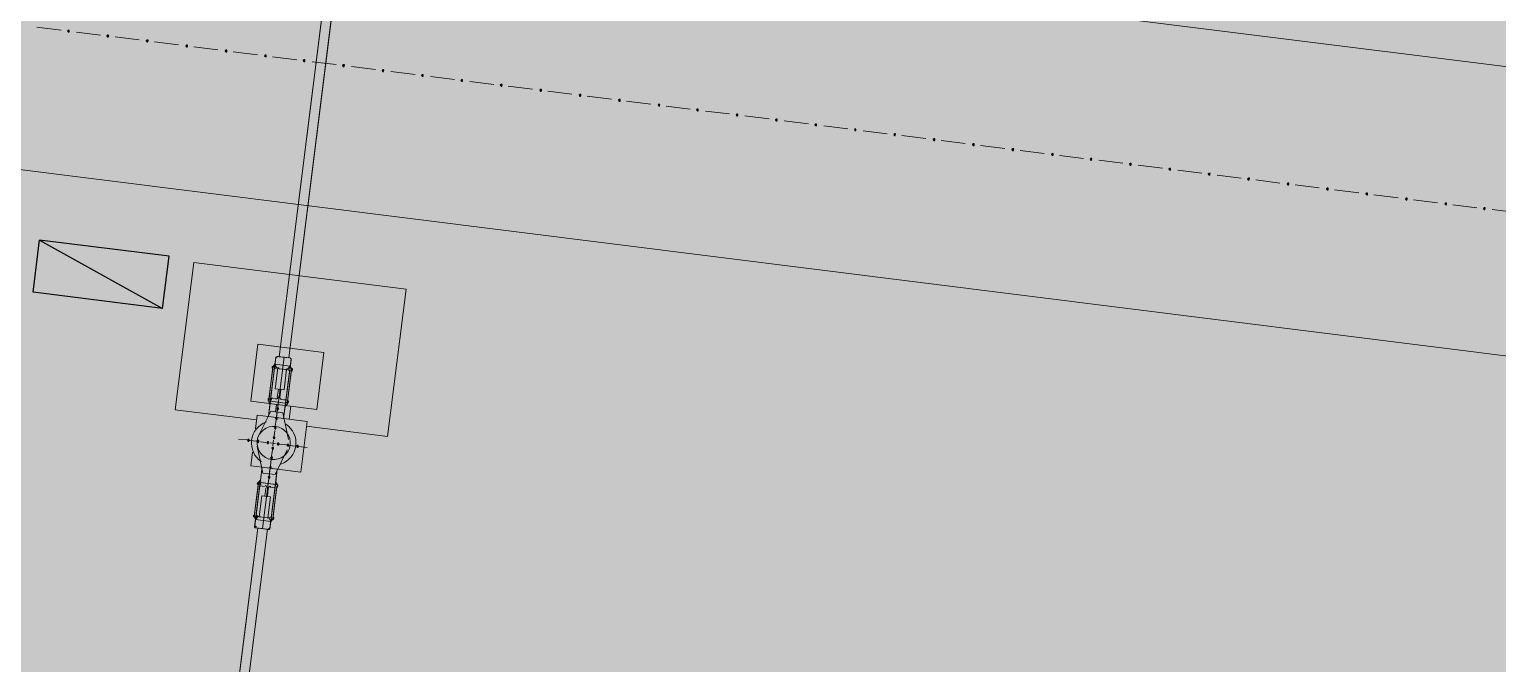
# Model space of a CAD drawing. Header units: metres. Extents: x -4 to 509425, y 7549 to 4732445.
# Drawn here: x 475986.93 to 476002.26, y 4719770.68 to 4719777.3 of the extents above; entities that cross this region are included whole.
import ezdxf

# ---------------------------------------------------------------- set-up
doc = ezdxf.new("R2010")
doc.units = ezdxf.units.M
doc.header["$LTSCALE"] = 0.01
doc.header["$MEASUREMENT"] = 0
doc.layers.get('0').update_dxf_attribs({"lineweight": 0})
doc.layers.add('_SUBESTACIÓN', color=1, linetype='Continuous')
doc.layers.add('SUBESTACION LA VID', color=253, linetype='Continuous')

# ---------------------------------------------------------------- blocks, each defined once
blk = doc.blocks.new('A$Cfff6051d')
at = {"layer": 'SUBESTACION LA VID', "transparency": 33554687}
h = blk.add_hatch(color=256, dxfattribs=at)
h.dxf.hatch_style = 2
h.paths.add_polyline_path([(475987.347, 4719777.278), (475987.348, 4719777.287), (475987.34, 4719777.288), (475987.33, 4719777.28), (475987.337, 4719777.271), (475987.346, 4719777.27)])
h = blk.add_hatch(color=256, dxfattribs=at)
h.dxf.hatch_style = 2
h.paths.add_polyline_path([(475987.759, 4719777.227), (475987.76, 4719777.235), (475987.751, 4719777.236), (475987.742, 4719777.229), (475987.749, 4719777.219), (475987.757, 4719777.218)])
h = blk.add_hatch(color=256, dxfattribs=at)
h.dxf.hatch_style = 2
h.paths.add_polyline_path([(475988.17, 4719777.175), (475988.171, 4719777.183), (475988.163, 4719777.184), (475988.153, 4719777.177), (475988.161, 4719777.168), (475988.169, 4719777.167)])
h = blk.add_hatch(color=256, dxfattribs=at)
h.dxf.hatch_style = 2
h.paths.add_polyline_path([(475988.582, 4719777.123), (475988.583, 4719777.132), (475988.574, 4719777.133), (475988.565, 4719777.125), (475988.572, 4719777.116), (475988.581, 4719777.115)])
h = blk.add_hatch(color=256, dxfattribs=at)
h.dxf.hatch_style = 2
h.paths.add_polyline_path([(475988.993, 4719777.072), (475988.994, 4719777.08), (475988.986, 4719777.081), (475988.977, 4719777.074), (475988.984, 4719777.064), (475988.992, 4719777.063)])
h = blk.add_hatch(color=256, dxfattribs=at)
h.dxf.hatch_style = 2
h.paths.add_polyline_path([(475989.405, 4719777.02), (475989.406, 4719777.029), (475989.398, 4719777.03), (475989.388, 4719777.022), (475989.396, 4719777.013), (475989.404, 4719777.012)])
h = blk.add_hatch(color=256, dxfattribs=at)
h.dxf.hatch_style = 2
h.paths.add_polyline_path([(475989.808, 4719776.97), (475989.809, 4719776.978), (475989.801, 4719776.979), (475989.791, 4719776.972), (475989.799, 4719776.962), (475989.807, 4719776.961)])
h = blk.add_hatch(color=256, dxfattribs=at)
h.dxf.hatch_style = 2
h.paths.add_polyline_path([(475990.22, 4719776.918), (475990.221, 4719776.926), (475990.212, 4719776.927), (475990.203, 4719776.92), (475990.21, 4719776.911), (475990.219, 4719776.91)])
h = blk.add_hatch(color=256, dxfattribs=at)
h.dxf.hatch_style = 2
h.paths.add_polyline_path([(475990.631, 4719776.866), (475990.632, 4719776.875), (475990.624, 4719776.876), (475990.615, 4719776.868), (475990.622, 4719776.859), (475990.63, 4719776.858)])
h = blk.add_hatch(color=256, dxfattribs=at)
h.dxf.hatch_style = 2
h.paths.add_polyline_path([(475991.043, 4719776.815), (475991.044, 4719776.823), (475991.036, 4719776.824), (475991.026, 4719776.817), (475991.034, 4719776.807), (475991.042, 4719776.806)])
h = blk.add_hatch(color=256, dxfattribs=at)
h.dxf.hatch_style = 2
h.paths.add_polyline_path([(475991.455, 4719776.763), (475991.456, 4719776.772), (475991.447, 4719776.773), (475991.438, 4719776.765), (475991.445, 4719776.756), (475991.454, 4719776.755)])
h = blk.add_hatch(color=256, dxfattribs=at)
h.dxf.hatch_style = 2
h.paths.add_polyline_path([(475991.866, 4719776.712), (475991.867, 4719776.72), (475991.859, 4719776.721), (475991.849, 4719776.714), (475991.857, 4719776.704), (475991.865, 4719776.703)])
h = blk.add_hatch(color=256, dxfattribs=at)
h.dxf.hatch_style = 2
h.paths.add_polyline_path([(475992.278, 4719776.66), (475992.279, 4719776.668), (475992.271, 4719776.669), (475992.261, 4719776.662), (475992.268, 4719776.653), (475992.277, 4719776.652)])
h = blk.add_hatch(color=256, dxfattribs=at)
h.dxf.hatch_style = 2
h.paths.add_polyline_path([(475992.69, 4719776.608), (475992.691, 4719776.617), (475992.682, 4719776.618), (475992.673, 4719776.61), (475992.68, 4719776.601), (475992.688, 4719776.6)])
h = blk.add_hatch(color=256, dxfattribs=at)
h.dxf.hatch_style = 2
h.paths.add_polyline_path([(475993.101, 4719776.557), (475993.102, 4719776.565), (475993.094, 4719776.566), (475993.084, 4719776.559), (475993.092, 4719776.549), (475993.1, 4719776.548)])
h = blk.add_hatch(color=256, dxfattribs=at)
h.dxf.hatch_style = 2
h.paths.add_polyline_path([(475993.513, 4719776.505), (475993.514, 4719776.514), (475993.505, 4719776.515), (475993.496, 4719776.507), (475993.503, 4719776.498), (475993.512, 4719776.497)])
h = blk.add_hatch(color=256, dxfattribs=at)
h.dxf.hatch_style = 2
h.paths.add_polyline_path([(475993.916, 4719776.455), (475993.917, 4719776.463), (475993.909, 4719776.464), (475993.899, 4719776.457), (475993.907, 4719776.447), (475993.915, 4719776.446)])
h = blk.add_hatch(color=256, dxfattribs=at)
h.dxf.hatch_style = 2
h.paths.add_polyline_path([(475994.328, 4719776.403), (475994.329, 4719776.411), (475994.32, 4719776.412), (475994.311, 4719776.405), (475994.318, 4719776.396), (475994.327, 4719776.395)])
h = blk.add_hatch(color=256, dxfattribs=at)
h.dxf.hatch_style = 2
h.paths.add_polyline_path([(475994.739, 4719776.351), (475994.74, 4719776.36), (475994.732, 4719776.361), (475994.722, 4719776.353), (475994.73, 4719776.344), (475994.738, 4719776.343)])
h = blk.add_hatch(color=256, dxfattribs=at)
h.dxf.hatch_style = 2
h.paths.add_polyline_path([(475995.151, 4719776.3), (475995.152, 4719776.308), (475995.143, 4719776.309), (475995.134, 4719776.302), (475995.141, 4719776.292), (475995.15, 4719776.291)])
h = blk.add_hatch(color=256, dxfattribs=at)
h.dxf.hatch_style = 2
h.paths.add_polyline_path([(475995.562, 4719776.248), (475995.563, 4719776.257), (475995.555, 4719776.258), (475995.546, 4719776.25), (475995.553, 4719776.241), (475995.561, 4719776.24)])
h = blk.add_hatch(color=256, dxfattribs=at)
h.dxf.hatch_style = 2
h.paths.add_polyline_path([(475995.974, 4719776.197), (475995.975, 4719776.205), (475995.967, 4719776.206), (475995.957, 4719776.199), (475995.965, 4719776.189), (475995.973, 4719776.188)])
h = blk.add_hatch(color=256, dxfattribs=at)
h.dxf.hatch_style = 2
h.paths.add_polyline_path([(475996.386, 4719776.145), (475996.387, 4719776.153), (475996.378, 4719776.154), (475996.369, 4719776.147), (475996.376, 4719776.138), (475996.385, 4719776.137)])
h = blk.add_hatch(color=256, dxfattribs=at)
h.dxf.hatch_style = 2
h.paths.add_polyline_path([(475996.797, 4719776.093), (475996.798, 4719776.102), (475996.79, 4719776.103), (475996.78, 4719776.095), (475996.788, 4719776.086), (475996.796, 4719776.085)])
h = blk.add_hatch(color=256, dxfattribs=at)
h.dxf.hatch_style = 2
h.paths.add_polyline_path([(475997.209, 4719776.042), (475997.21, 4719776.05), (475997.202, 4719776.051), (475997.192, 4719776.044), (475997.199, 4719776.034), (475997.208, 4719776.033)])
h = blk.add_hatch(color=256, dxfattribs=at)
h.dxf.hatch_style = 2
h.paths.add_polyline_path([(475997.621, 4719775.99), (475997.622, 4719775.999), (475997.613, 4719776), (475997.604, 4719775.992), (475997.611, 4719775.983), (475997.619, 4719775.982)])
h = blk.add_hatch(color=256, dxfattribs=at)
h.dxf.hatch_style = 2
h.paths.add_polyline_path([(475998.024, 4719775.94), (475998.025, 4719775.948), (475998.016, 4719775.949), (475998.007, 4719775.942), (475998.014, 4719775.932), (475998.023, 4719775.931)])
h = blk.add_hatch(color=256, dxfattribs=at)
h.dxf.hatch_style = 2
h.paths.add_polyline_path([(475998.435, 4719775.888), (475998.436, 4719775.896), (475998.428, 4719775.897), (475998.419, 4719775.89), (475998.426, 4719775.881), (475998.434, 4719775.88)])
h = blk.add_hatch(color=256, dxfattribs=at)
h.dxf.hatch_style = 2
h.paths.add_polyline_path([(475998.847, 4719775.836), (475998.848, 4719775.845), (475998.84, 4719775.846), (475998.83, 4719775.839), (475998.838, 4719775.829), (475998.846, 4719775.828)])
h = blk.add_hatch(color=256, dxfattribs=at)
h.dxf.hatch_style = 2
h.paths.add_polyline_path([(475999.259, 4719775.785), (475999.26, 4719775.793), (475999.251, 4719775.794), (475999.242, 4719775.787), (475999.249, 4719775.777), (475999.258, 4719775.776)])
h = blk.add_hatch(color=256, dxfattribs=at)
h.dxf.hatch_style = 2
h.paths.add_polyline_path([(475999.67, 4719775.733), (475999.671, 4719775.742), (475999.663, 4719775.743), (475999.653, 4719775.735), (475999.661, 4719775.726), (475999.669, 4719775.725)])
h = blk.add_hatch(color=256, dxfattribs=at)
h.dxf.hatch_style = 2
h.paths.add_polyline_path([(476000.082, 4719775.682), (476000.083, 4719775.69), (476000.074, 4719775.691), (476000.065, 4719775.684), (476000.072, 4719775.674), (476000.081, 4719775.673)])
h = blk.add_hatch(color=256, dxfattribs=at)
h.dxf.hatch_style = 2
h.paths.add_polyline_path([(476000.493, 4719775.63), (476000.494, 4719775.638), (476000.486, 4719775.639), (476000.477, 4719775.632), (476000.484, 4719775.623), (476000.492, 4719775.622)])
h = blk.add_hatch(color=256, dxfattribs=at)
h.dxf.hatch_style = 2
h.paths.add_polyline_path([(476000.905, 4719775.578), (476000.906, 4719775.587), (476000.898, 4719775.588), (476000.888, 4719775.58), (476000.896, 4719775.571), (476000.904, 4719775.57)])
h = blk.add_hatch(color=256, dxfattribs=at)
h.dxf.hatch_style = 2
h.paths.add_polyline_path([(476001.317, 4719775.527), (476001.318, 4719775.535), (476001.309, 4719775.536), (476001.3, 4719775.529), (476001.307, 4719775.519), (476001.316, 4719775.518)])
h = blk.add_hatch(color=256, dxfattribs=at)
h.dxf.hatch_style = 2
h.paths.add_polyline_path([(476001.728, 4719775.475), (476001.729, 4719775.484), (476001.721, 4719775.485), (476001.711, 4719775.477), (476001.719, 4719775.468), (476001.727, 4719775.467)])
h = blk.add_hatch(color=256, dxfattribs=at)
h.dxf.hatch_style = 2
h.paths.add_polyline_path([(476002.131, 4719775.425), (476002.133, 4719775.433), (476002.124, 4719775.434), (476002.115, 4719775.427), (476002.122, 4719775.417), (476002.13, 4719775.416)])
h = blk.add_hatch(color=256, dxfattribs=at)
h.dxf.hatch_style = 2
edge = h.paths.add_edge_path()
edge.add_spline(control_points=[(475986.971, 4719774.552), (475986.971, 4719774.552), (475988.323, 4719774.383), (475988.323, 4719774.383), (475988.323, 4719774.383), (475987.039, 4719775.098), (475987.039, 4719775.098), (475987.039, 4719775.098), (475986.971, 4719774.552), (475986.971, 4719774.552)], knot_values=[0, 0, 0, 0, 1, 1, 1, 2, 2, 2, 3, 3, 3, 3], degree=3, periodic=0)
edge = h.paths.add_edge_path()
edge.add_spline(control_points=[(475988.323, 4719774.383), (475988.323, 4719774.383), (475987.039, 4719775.098), (475987.039, 4719775.098), (475987.039, 4719775.098), (475988.392, 4719774.929), (475988.392, 4719774.929), (475988.392, 4719774.929), (475988.323, 4719774.383), (475988.323, 4719774.383)], knot_values=[0, 0, 0, 0, 1, 1, 1, 2, 2, 2, 3, 3, 3, 3], degree=3, periodic=0)
h = blk.add_hatch(color=256, dxfattribs=at)
h.dxf.hatch_style = 2
h.paths.add_polyline_path([(475989.532, 4719773.335), (475989.533, 4719773.344), (475989.524, 4719773.345), (475989.515, 4719773.337), (475989.522, 4719773.328), (475989.531, 4719773.327)])
h = blk.add_hatch(color=256, dxfattribs=at)
h.dxf.hatch_style = 2
h.paths.add_polyline_path([(475989.519, 4719773.235), (475989.52, 4719773.243), (475989.512, 4719773.244), (475989.502, 4719773.237), (475989.51, 4719773.227), (475989.518, 4719773.226)])
h = blk.add_hatch(color=256, dxfattribs=at)
h.dxf.hatch_style = 2
h.paths.add_polyline_path([(475989.494, 4719773.033), (475989.495, 4719773.041), (475989.486, 4719773.042), (475989.477, 4719773.035), (475989.484, 4719773.026), (475989.493, 4719773.025)])
h = blk.add_hatch(color=256, dxfattribs=at)
h.dxf.hatch_style = 2
h.paths.add_polyline_path([(475989.506, 4719773.134), (475989.508, 4719773.142), (475989.499, 4719773.143), (475989.49, 4719773.136), (475989.497, 4719773.126), (475989.505, 4719773.125)])
h = blk.add_hatch(color=256, dxfattribs=at)
h.dxf.hatch_style = 2
h.paths.add_polyline_path([(475989.226, 4719773.007), (475989.227, 4719773.015), (475989.219, 4719773.016), (475989.209, 4719773.009), (475989.217, 4719772.999), (475989.225, 4719772.998)])
h = blk.add_hatch(color=256, dxfattribs=at)
h.dxf.hatch_style = 2
h.paths.add_polyline_path([(475989.327, 4719772.994), (475989.328, 4719773.003), (475989.32, 4719773.004), (475989.31, 4719772.996), (475989.317, 4719772.987), (475989.326, 4719772.986)])
h = blk.add_hatch(color=256, dxfattribs=at)
h.dxf.hatch_style = 2
h.paths.add_polyline_path([(475989.428, 4719772.981), (475989.429, 4719772.99), (475989.42, 4719772.991), (475989.411, 4719772.984), (475989.418, 4719772.974), (475989.427, 4719772.973)])
h = blk.add_hatch(color=256, dxfattribs=at)
h.dxf.hatch_style = 2
h.paths.add_polyline_path([(475989.48, 4719772.924), (475989.481, 4719772.932), (475989.473, 4719772.933), (475989.463, 4719772.926), (475989.471, 4719772.916), (475989.479, 4719772.915)])
h = blk.add_hatch(color=256, dxfattribs=at)
h.dxf.hatch_style = 2
h.paths.add_polyline_path([(475989.537, 4719772.968), (475989.538, 4719772.976), (475989.53, 4719772.977), (475989.52, 4719772.97), (475989.527, 4719772.96), (475989.536, 4719772.959)])
h = blk.add_hatch(color=256, dxfattribs=at)
h.dxf.hatch_style = 2
h.paths.add_polyline_path([(475989.638, 4719772.955), (475989.639, 4719772.964), (475989.63, 4719772.965), (475989.621, 4719772.957), (475989.628, 4719772.948), (475989.637, 4719772.947)])
h = blk.add_hatch(color=256, dxfattribs=at)
h.dxf.hatch_style = 2
h.paths.add_polyline_path([(475989.738, 4719772.943), (475989.74, 4719772.951), (475989.731, 4719772.952), (475989.722, 4719772.945), (475989.729, 4719772.935), (475989.737, 4719772.934)])
h = blk.add_hatch(color=256, dxfattribs=at)
h.dxf.hatch_style = 2
h.paths.add_polyline_path([(475989.455, 4719772.722), (475989.456, 4719772.73), (475989.448, 4719772.732), (475989.438, 4719772.724), (475989.445, 4719772.715), (475989.454, 4719772.714)])
h = blk.add_hatch(color=256, dxfattribs=at)
h.dxf.hatch_style = 2
h.paths.add_polyline_path([(475989.468, 4719772.823), (475989.469, 4719772.831), (475989.46, 4719772.832), (475989.451, 4719772.825), (475989.458, 4719772.816), (475989.466, 4719772.814)])
h = blk.add_hatch(color=256, dxfattribs=at)
h.dxf.hatch_style = 2
h.paths.add_polyline_path([(475989.442, 4719772.621), (475989.443, 4719772.63), (475989.435, 4719772.631), (475989.425, 4719772.623), (475989.433, 4719772.614), (475989.441, 4719772.613)])
at = {"layer": 'SUBESTACION LA VID', "lineweight": 15}
for p, q in [((476076.476, 4719767.614), (475978.999, 4719779.835)), ((475990.211, 4719779.231), (475989.54, 4719773.88)), ((475990.312, 4719779.219), (475989.641, 4719773.868)), ((475987.263, 4719777.289), (475987.011, 4719777.32)), ((475987.675, 4719777.237), (475987.423, 4719777.269)), ((475988.078, 4719777.187), (475987.826, 4719777.218)), ((475988.489, 4719777.135), (475988.237, 4719777.167)), ((475988.901, 4719777.083), (475988.649, 4719777.115)), ((475989.313, 4719777.032), (475989.061, 4719777.063)), ((475989.724, 4719776.98), (475989.472, 4719777.012)), ((475990.136, 4719776.929), (475989.884, 4719776.96)), ((475990.547, 4719776.877), (475990.295, 4719776.908)), ((476076.103, 4719764.641), (475978.626, 4719776.861)), ((475990.959, 4719776.825), (475990.707, 4719776.857)), ((475991.371, 4719776.774), (475991.119, 4719776.805)), ((475991.782, 4719776.722), (475991.53, 4719776.754)), ((475992.185, 4719776.672), (475991.933, 4719776.703)), ((475992.597, 4719776.62), (475992.345, 4719776.652)), ((475993.009, 4719776.568), (475992.757, 4719776.6)), ((475993.42, 4719776.517), (475993.168, 4719776.548)), ((475993.832, 4719776.465), (475993.58, 4719776.497)), ((475994.244, 4719776.414), (475993.992, 4719776.445)), ((475994.655, 4719776.362), (475994.403, 4719776.394)), ((475995.067, 4719776.31), (475994.815, 4719776.342)), ((475995.478, 4719776.259), (475995.226, 4719776.29)), ((475995.89, 4719776.207), (475995.638, 4719776.239)), ((475996.293, 4719776.157), (475996.041, 4719776.188)), ((475996.705, 4719776.105), (475996.453, 4719776.137)), ((475997.116, 4719776.053), (475996.864, 4719776.085)), ((475997.528, 4719776.002), (475997.276, 4719776.033)), ((475997.94, 4719775.95), (475997.688, 4719775.982)), ((475998.351, 4719775.899), (475998.099, 4719775.93)), ((475998.763, 4719775.847), (475998.511, 4719775.879)), ((475999.175, 4719775.795), (475998.923, 4719775.827)), ((475999.586, 4719775.744), (475999.334, 4719775.775)), ((475999.989, 4719775.693), (475999.737, 4719775.725)), ((476000.401, 4719775.642), (476000.149, 4719775.673)), ((476000.813, 4719775.59), (476000.561, 4719775.622)), ((476001.224, 4719775.538), (476000.972, 4719775.57)), ((476001.636, 4719775.487), (476001.384, 4719775.518)), ((476002.047, 4719775.435), (476001.795, 4719775.467)), ((476002.459, 4719775.384), (476002.207, 4719775.415)), ((475989.476, 4719773.777), (475989.496, 4719773.801)), ((475989.524, 4719773.882), (475989.65, 4719773.867)), ((475989.433, 4719773.433), (475989.475, 4719773.769)), ((475989.492, 4719773.767), (475989.45, 4719773.431)), ((475989.49, 4719773.75), (475989.517, 4719773.764)), ((475989.652, 4719773.747), (475989.609, 4719773.411)), ((475989.65, 4719773.73), (475989.626, 4719773.75)), ((475989.626, 4719773.409), (475989.668, 4719773.745)), ((475989.521, 4719773.456), (475989.532, 4719773.54)), ((475989.547, 4719773.453), (475989.557, 4719773.537)), ((475989.424, 4719773.426), (475989.444, 4719773.381)), ((475989.512, 4719773.38), (475989.502, 4719773.305)), ((475989.527, 4719773.362), (475989.534, 4719773.42)), ((475989.634, 4719773.399), (475989.603, 4719773.36)), ((475989.663, 4719773.362), (475989.646, 4719773.227)), ((475989.452, 4719773.311), (475989.326, 4719773.054)), ((475989.578, 4719773.295), (475989.452, 4719773.311)), ((475989.5, 4719773.152), (475989.509, 4719773.219)), ((475989.513, 4719773.252), (475989.521, 4719773.32)), ((475989.578, 4719773.295), (475989.637, 4719773.015)), ((475989.488, 4719773.051), (475989.495, 4719773.11)), ((475989.201, 4719773.01), (475989.117, 4719773.02)), ((475989.302, 4719772.997), (475989.234, 4719773.006)), ((475989.371, 4719772.664), (475989.312, 4719772.945)), ((475989.402, 4719772.985), (475989.344, 4719772.992)), ((475989.503, 4719772.972), (475989.444, 4719772.979)), ((475989.461, 4719772.841), (475989.47, 4719772.908)), ((475989.475, 4719772.95), (475989.482, 4719773.009)), ((475989.497, 4719772.649), (475989.623, 4719772.906)), ((475989.612, 4719772.958), (475989.545, 4719772.967)), ((475989.713, 4719772.946), (475989.646, 4719772.954)), ((475989.831, 4719772.931), (475989.747, 4719772.941)), ((475989.449, 4719772.74), (475989.457, 4719772.807)), ((475989.315, 4719772.56), (475989.345, 4719772.591)), ((475989.497, 4719772.649), (475989.371, 4719772.664)), ((475989.423, 4719772.538), (475989.431, 4719772.597)), ((475989.436, 4719772.639), (475989.444, 4719772.706)), ((475989.525, 4719772.534), (475989.504, 4719772.571)), ((475989.323, 4719772.551), (475989.28, 4719772.215)), ((475989.297, 4719772.213), (475989.339, 4719772.549)), ((475989.402, 4719772.507), (475989.392, 4719772.423)), ((475989.427, 4719772.504), (475989.417, 4719772.42)), ((475989.457, 4719772.193), (475989.499, 4719772.529)), ((475989.516, 4719772.527), (475989.474, 4719772.191)), ((475989.299, 4719772.23), (475989.322, 4719772.21)), ((475989.459, 4719772.21), (475989.432, 4719772.196)), ((475989.473, 4719772.182), (475989.453, 4719772.159)), ((475989.316, 4719772.091), (475988.946, 4719769.143)), ((475989.417, 4719772.078), (475989.047, 4719769.13)), ((475989.425, 4719772.077), (475989.299, 4719772.093))]:
    blk.add_line(p, q, dxfattribs=at)
at = {"layer": 'SUBESTACION LA VID', "lineweight": 0}
for p, q in [((475989.603, 4719773.36), (475989.664, 4719773.848)), ((475989.466, 4719773.762), (475989.468, 4719773.778)), ((475989.466, 4719773.762), (475989.467, 4719773.77)), ((475989.466, 4719773.762), (475989.467, 4719773.77)), ((475989.473, 4719773.752), (475989.476, 4719773.777)), ((475989.473, 4719773.752), (475989.476, 4719773.777)), ((475989.666, 4719773.728), (475989.669, 4719773.753)), ((475989.666, 4719773.728), (475989.678, 4719773.752)), ((475989.675, 4719773.727), (475989.678, 4719773.752)), ((475989.676, 4719773.735), (475989.678, 4719773.752)), ((475989.677, 4719773.744), (475989.677, 4719773.744)), ((475989.424, 4719773.426), (475989.426, 4719773.442)), ((475989.424, 4719773.426), (475989.425, 4719773.434)), ((475989.634, 4719773.399), (475989.627, 4719773.417)), ((475989.634, 4719773.399), (475989.636, 4719773.416)), ((475989.634, 4719773.399), (475989.635, 4719773.408)), ((475989.345, 4719772.591), (475989.285, 4719772.112)), ((475989.315, 4719772.56), (475989.313, 4719772.544)), ((475989.315, 4719772.56), (475989.314, 4719772.552)), ((475989.315, 4719772.56), (475989.321, 4719772.543)), ((475989.525, 4719772.534), (475989.523, 4719772.517)), ((475989.525, 4719772.534), (475989.524, 4719772.526)), ((475989.273, 4719772.224), (475989.271, 4719772.208)), ((475989.281, 4719772.223), (475989.271, 4719772.208)), ((475989.272, 4719772.216), (475989.272, 4719772.216)), ((475989.476, 4719772.208), (475989.473, 4719772.182)), ((475989.483, 4719772.198), (475989.481, 4719772.181)), ((475989.483, 4719772.198), (475989.482, 4719772.19)), ((475989.483, 4719772.198), (475989.482, 4719772.19)), ((475989.316, 4719772.091), (475989.417, 4719772.078))]:
    blk.add_line(p, q, dxfattribs=at)
at = {"layer": 'SUBESTACION LA VID', "lineweight": 15}
for points in [[(475990.211, 4719779.231), (475990.312, 4719779.219), (475989.641, 4719773.868), (475989.54, 4719773.88), (475990.211, 4719779.231)], [(475988.392, 4719774.929), (475987.039, 4719775.098), (475986.971, 4719774.552), (475988.323, 4719774.383), (475988.392, 4719774.929)], [(475989.825, 4719773.154), (475990.673, 4719773.047), (475990.866, 4719774.584), (475988.648, 4719774.862), (475988.455, 4719773.325), (475989.304, 4719773.219)], [(475990.007, 4719773.924), (475989.318, 4719774.011), (475989.243, 4719773.414), (475989.932, 4719773.328), (475990.007, 4719773.924)], [(475989.591, 4719773.874), (475989.524, 4719773.882), (475989.515, 4719773.883), (475989.514, 4719773.875), (475989.506, 4719773.876), (475989.505, 4719773.868), (475989.496, 4719773.801), (475989.476, 4719773.777), (475989.468, 4719773.778), (475989.467, 4719773.77), (475989.466, 4719773.762), (475989.473, 4719773.752), (475989.454, 4719773.601), (475989.434, 4719773.441), (475989.426, 4719773.442), (475989.425, 4719773.434), (475989.424, 4719773.426), (475989.444, 4719773.381), (475989.428, 4719773.254), (475989.512, 4719773.244), (475989.591, 4719773.874)], [(475989.664, 4719773.848), (475989.656, 4719773.781), (475989.496, 4719773.801), (475989.505, 4719773.868)], [(475989.496, 4719773.801), (475989.517, 4719773.764), (475989.526, 4719773.763), (475989.534, 4719773.762), (475989.541, 4719773.752), (475989.575, 4719773.748), (475989.609, 4719773.744), (475989.618, 4719773.751), (475989.626, 4719773.75), (475989.656, 4719773.781), (475989.669, 4719773.753)], [(475989.591, 4719773.874), (475989.65, 4719773.867), (475989.658, 4719773.866), (475989.657, 4719773.857), (475989.665, 4719773.856), (475989.664, 4719773.848), (475989.656, 4719773.781), (475989.669, 4719773.753), (475989.678, 4719773.752), (475989.677, 4719773.744), (475989.676, 4719773.735), (475989.675, 4719773.727), (475989.666, 4719773.728), (475989.647, 4719773.577), (475989.627, 4719773.417), (475989.636, 4719773.416), (475989.635, 4719773.408), (475989.634, 4719773.399), (475989.603, 4719773.36), (475989.587, 4719773.234), (475989.512, 4719773.244), (475989.591, 4719773.874)], [(475989.526, 4719773.763), (475989.498, 4719773.544), (475989.591, 4719773.533), (475989.618, 4719773.751)], [(475989.428, 4719773.254), (475989.448, 4719773.414), (475989.607, 4719773.394), (475989.587, 4719773.234), (475989.428, 4719773.254)], [(475989.431, 4719773.416), (475989.473, 4719773.411), (475989.523, 4719773.405)], [(475989.452, 4719773.448), (475989.477, 4719773.445), (475989.502, 4719773.441)], [(475989.616, 4719773.393), (475989.574, 4719773.398), (475989.523, 4719773.405)], [(475989.612, 4719773.428), (475989.586, 4719773.431), (475989.561, 4719773.434)], [(475989.428, 4719773.254), (475989.31, 4719773.269), (475989.292, 4719773.126)], [(475989.521, 4719772.705), (475989.765, 4719772.675), (475989.831, 4719773.204), (475989.587, 4719773.234)], [(475989.262, 4719772.883), (475989.244, 4719772.74), (475989.361, 4719772.725)], [(475989.366, 4719772.085), (475989.299, 4719772.093), (475989.291, 4719772.094), (475989.283, 4719772.104), (475989.285, 4719772.112), (475989.293, 4719772.179), (475989.279, 4719772.207), (475989.271, 4719772.208), (475989.272, 4719772.216), (475989.273, 4719772.224), (475989.281, 4719772.223), (475989.282, 4719772.232), (475989.301, 4719772.383), (475989.321, 4719772.543), (475989.313, 4719772.544), (475989.314, 4719772.552), (475989.315, 4719772.56), (475989.345, 4719772.591), (475989.361, 4719772.725), (475989.445, 4719772.715), (475989.366, 4719772.085)], [(475989.521, 4719772.705), (475989.501, 4719772.546), (475989.341, 4719772.566), (475989.361, 4719772.725), (475989.521, 4719772.705)], [(475989.366, 4719772.085), (475989.425, 4719772.077), (475989.434, 4719772.076), (475989.443, 4719772.084), (475989.444, 4719772.092), (475989.453, 4719772.159), (475989.473, 4719772.182), (475989.481, 4719772.181), (475989.482, 4719772.19), (475989.483, 4719772.198), (475989.476, 4719772.208), (475989.495, 4719772.359), (475989.515, 4719772.518), (475989.523, 4719772.517), (475989.524, 4719772.526), (475989.525, 4719772.534), (475989.504, 4719772.571), (475989.521, 4719772.705), (475989.445, 4719772.715), (475989.366, 4719772.085)], [(475989.423, 4719772.197), (475989.451, 4719772.415), (475989.358, 4719772.427), (475989.331, 4719772.209)], [(475989.337, 4719772.532), (475989.362, 4719772.529), (475989.388, 4719772.526)], [(475989.341, 4719772.566), (475989.375, 4719772.561), (475989.425, 4719772.555)], [(475989.518, 4719772.544), (475989.484, 4719772.548), (475989.425, 4719772.555)], [(475989.497, 4719772.512), (475989.472, 4719772.515), (475989.446, 4719772.518)], [(475989.453, 4719772.159), (475989.432, 4719772.196), (475989.423, 4719772.197), (475989.415, 4719772.198), (475989.381, 4719772.202), (475989.348, 4719772.207), (475989.339, 4719772.208), (475989.331, 4719772.209), (475989.322, 4719772.21), (475989.293, 4719772.179), (475989.279, 4719772.207)], [(475989.285, 4719772.112), (475989.293, 4719772.179), (475989.453, 4719772.159), (475989.444, 4719772.092)], [(475989.316, 4719772.091), (475989.417, 4719772.078), (475989.047, 4719769.13), (475988.946, 4719769.143), (475989.316, 4719772.091)]]:
    blk.add_lwpolyline(points, dxfattribs=at)
at = {"layer": 'SUBESTACION LA VID'}
for points in [[(475987.347, 4719777.278), (475987.348, 4719777.287), (475987.34, 4719777.288), (475987.33, 4719777.28), (475987.337, 4719777.271), (475987.346, 4719777.27)], [(475987.759, 4719777.227), (475987.76, 4719777.235), (475987.751, 4719777.236), (475987.742, 4719777.229), (475987.749, 4719777.219), (475987.757, 4719777.218)], [(475988.17, 4719777.175), (475988.171, 4719777.183), (475988.163, 4719777.184), (475988.153, 4719777.177), (475988.161, 4719777.168), (475988.169, 4719777.167)], [(475988.582, 4719777.123), (475988.583, 4719777.132), (475988.574, 4719777.133), (475988.565, 4719777.125), (475988.572, 4719777.116), (475988.581, 4719777.115)], [(475988.993, 4719777.072), (475988.994, 4719777.08), (475988.986, 4719777.081), (475988.977, 4719777.074), (475988.984, 4719777.064), (475988.992, 4719777.063)], [(475989.405, 4719777.02), (475989.406, 4719777.029), (475989.398, 4719777.03), (475989.388, 4719777.022), (475989.396, 4719777.013), (475989.404, 4719777.012)], [(475989.808, 4719776.97), (475989.809, 4719776.978), (475989.801, 4719776.979), (475989.791, 4719776.972), (475989.799, 4719776.962), (475989.807, 4719776.961)], [(475990.22, 4719776.918), (475990.221, 4719776.926), (475990.212, 4719776.927), (475990.203, 4719776.92), (475990.21, 4719776.911), (475990.219, 4719776.91)], [(475990.631, 4719776.866), (475990.632, 4719776.875), (475990.624, 4719776.876), (475990.615, 4719776.868), (475990.622, 4719776.859), (475990.63, 4719776.858)], [(475991.043, 4719776.815), (475991.044, 4719776.823), (475991.036, 4719776.824), (475991.026, 4719776.817), (475991.034, 4719776.807), (475991.042, 4719776.806)], [(475991.455, 4719776.763), (475991.456, 4719776.772), (475991.447, 4719776.773), (475991.438, 4719776.765), (475991.445, 4719776.756), (475991.454, 4719776.755)], [(475991.866, 4719776.712), (475991.867, 4719776.72), (475991.859, 4719776.721), (475991.849, 4719776.714), (475991.857, 4719776.704), (475991.865, 4719776.703)], [(475992.278, 4719776.66), (475992.279, 4719776.668), (475992.271, 4719776.669), (475992.261, 4719776.662), (475992.268, 4719776.653), (475992.277, 4719776.652)], [(475992.69, 4719776.608), (475992.691, 4719776.617), (475992.682, 4719776.618), (475992.673, 4719776.61), (475992.68, 4719776.601), (475992.688, 4719776.6)], [(475993.101, 4719776.557), (475993.102, 4719776.565), (475993.094, 4719776.566), (475993.084, 4719776.559), (475993.092, 4719776.549), (475993.1, 4719776.548)], [(475993.513, 4719776.505), (475993.514, 4719776.514), (475993.505, 4719776.515), (475993.496, 4719776.507), (475993.503, 4719776.498), (475993.512, 4719776.497)], [(475993.916, 4719776.455), (475993.917, 4719776.463), (475993.909, 4719776.464), (475993.899, 4719776.457), (475993.907, 4719776.447), (475993.915, 4719776.446)], [(475994.328, 4719776.403), (475994.329, 4719776.411), (475994.32, 4719776.412), (475994.311, 4719776.405), (475994.318, 4719776.396), (475994.327, 4719776.395)], [(475994.739, 4719776.351), (475994.74, 4719776.36), (475994.732, 4719776.361), (475994.722, 4719776.353), (475994.73, 4719776.344), (475994.738, 4719776.343)], [(475995.151, 4719776.3), (475995.152, 4719776.308), (475995.143, 4719776.309), (475995.134, 4719776.302), (475995.141, 4719776.292), (475995.15, 4719776.291)], [(475995.562, 4719776.248), (475995.563, 4719776.257), (475995.555, 4719776.258), (475995.546, 4719776.25), (475995.553, 4719776.241), (475995.561, 4719776.24)], [(475995.974, 4719776.197), (475995.975, 4719776.205), (475995.967, 4719776.206), (475995.957, 4719776.199), (475995.965, 4719776.189), (475995.973, 4719776.188)], [(475996.386, 4719776.145), (475996.387, 4719776.153), (475996.378, 4719776.154), (475996.369, 4719776.147), (475996.376, 4719776.138), (475996.385, 4719776.137)], [(475996.797, 4719776.093), (475996.798, 4719776.102), (475996.79, 4719776.103), (475996.78, 4719776.095), (475996.788, 4719776.086), (475996.796, 4719776.085)], [(475997.209, 4719776.042), (475997.21, 4719776.05), (475997.202, 4719776.051), (475997.192, 4719776.044), (475997.199, 4719776.034), (475997.208, 4719776.033)], [(475997.621, 4719775.99), (475997.622, 4719775.999), (475997.613, 4719776), (475997.604, 4719775.992), (475997.611, 4719775.983), (475997.619, 4719775.982)], [(475998.024, 4719775.94), (475998.025, 4719775.948), (475998.016, 4719775.949), (475998.007, 4719775.942), (475998.014, 4719775.932), (475998.023, 4719775.931)], [(475998.435, 4719775.888), (475998.436, 4719775.896), (475998.428, 4719775.897), (475998.419, 4719775.89), (475998.426, 4719775.881), (475998.434, 4719775.88)], [(475998.847, 4719775.836), (475998.848, 4719775.845), (475998.84, 4719775.846), (475998.83, 4719775.839), (475998.838, 4719775.829), (475998.846, 4719775.828)], [(475999.259, 4719775.785), (475999.26, 4719775.793), (475999.251, 4719775.794), (475999.242, 4719775.787), (475999.249, 4719775.777), (475999.258, 4719775.776)], [(475999.67, 4719775.733), (475999.671, 4719775.742), (475999.663, 4719775.743), (475999.653, 4719775.735), (475999.661, 4719775.726), (475999.669, 4719775.725)], [(476000.082, 4719775.682), (476000.083, 4719775.69), (476000.074, 4719775.691), (476000.065, 4719775.684), (476000.072, 4719775.674), (476000.081, 4719775.673)], [(476000.493, 4719775.63), (476000.494, 4719775.638), (476000.486, 4719775.639), (476000.477, 4719775.632), (476000.484, 4719775.623), (476000.492, 4719775.622)], [(476000.905, 4719775.578), (476000.906, 4719775.587), (476000.898, 4719775.588), (476000.888, 4719775.58), (476000.896, 4719775.571), (476000.904, 4719775.57)], [(476001.317, 4719775.527), (476001.318, 4719775.535), (476001.309, 4719775.536), (476001.3, 4719775.529), (476001.307, 4719775.519), (476001.316, 4719775.518)], [(476001.728, 4719775.475), (476001.729, 4719775.484), (476001.721, 4719775.485), (476001.711, 4719775.477), (476001.719, 4719775.468), (476001.727, 4719775.467)], [(476002.131, 4719775.425), (476002.133, 4719775.433), (476002.124, 4719775.434), (476002.115, 4719775.427), (476002.122, 4719775.417), (476002.13, 4719775.416)], [(475989.532, 4719773.335), (475989.533, 4719773.344), (475989.524, 4719773.345), (475989.515, 4719773.337), (475989.522, 4719773.328), (475989.531, 4719773.327)], [(475989.519, 4719773.235), (475989.52, 4719773.243), (475989.512, 4719773.244), (475989.502, 4719773.237), (475989.51, 4719773.227), (475989.518, 4719773.226)], [(475989.494, 4719773.033), (475989.495, 4719773.041), (475989.486, 4719773.042), (475989.477, 4719773.035), (475989.484, 4719773.026), (475989.493, 4719773.025)], [(475989.506, 4719773.134), (475989.508, 4719773.142), (475989.499, 4719773.143), (475989.49, 4719773.136), (475989.497, 4719773.126), (475989.505, 4719773.125)], [(475989.226, 4719773.007), (475989.227, 4719773.015), (475989.219, 4719773.016), (475989.209, 4719773.009), (475989.217, 4719772.999), (475989.225, 4719772.998)], [(475989.327, 4719772.994), (475989.328, 4719773.003), (475989.32, 4719773.004), (475989.31, 4719772.996), (475989.317, 4719772.987), (475989.326, 4719772.986)], [(475989.428, 4719772.981), (475989.429, 4719772.99), (475989.42, 4719772.991), (475989.411, 4719772.984), (475989.418, 4719772.974), (475989.427, 4719772.973)], [(475989.48, 4719772.924), (475989.481, 4719772.932), (475989.473, 4719772.933), (475989.463, 4719772.926), (475989.471, 4719772.916), (475989.479, 4719772.915)], [(475989.537, 4719772.968), (475989.538, 4719772.976), (475989.53, 4719772.977), (475989.52, 4719772.97), (475989.527, 4719772.96), (475989.536, 4719772.959)], [(475989.638, 4719772.955), (475989.639, 4719772.964), (475989.63, 4719772.965), (475989.621, 4719772.957), (475989.628, 4719772.948), (475989.637, 4719772.947)], [(475989.738, 4719772.943), (475989.74, 4719772.951), (475989.731, 4719772.952), (475989.722, 4719772.945), (475989.729, 4719772.935), (475989.737, 4719772.934)], [(475989.455, 4719772.722), (475989.456, 4719772.73), (475989.448, 4719772.732), (475989.438, 4719772.724), (475989.445, 4719772.715), (475989.454, 4719772.714)], [(475989.468, 4719772.823), (475989.469, 4719772.831), (475989.46, 4719772.832), (475989.451, 4719772.825), (475989.458, 4719772.816), (475989.466, 4719772.814)], [(475989.442, 4719772.621), (475989.443, 4719772.63), (475989.435, 4719772.631), (475989.425, 4719772.623), (475989.433, 4719772.614), (475989.441, 4719772.613)]]:
    blk.add_lwpolyline(points, close=True, dxfattribs=at)
at = {"layer": 'SUBESTACION LA VID', "lineweight": 0}
for points in [[(475987.347, 4719777.278), (475987.348, 4719777.287), (475987.34, 4719777.288), (475987.33, 4719777.28), (475987.337, 4719777.271), (475987.346, 4719777.27)], [(475987.759, 4719777.227), (475987.76, 4719777.235), (475987.751, 4719777.236), (475987.742, 4719777.229), (475987.749, 4719777.219), (475987.757, 4719777.218)], [(475988.17, 4719777.175), (475988.171, 4719777.183), (475988.163, 4719777.184), (475988.153, 4719777.177), (475988.161, 4719777.168), (475988.169, 4719777.167)], [(475988.582, 4719777.123), (475988.583, 4719777.132), (475988.574, 4719777.133), (475988.565, 4719777.125), (475988.572, 4719777.116), (475988.581, 4719777.115)], [(475988.993, 4719777.072), (475988.994, 4719777.08), (475988.986, 4719777.081), (475988.977, 4719777.074), (475988.984, 4719777.064), (475988.992, 4719777.063)], [(475989.405, 4719777.02), (475989.406, 4719777.029), (475989.398, 4719777.03), (475989.388, 4719777.022), (475989.396, 4719777.013), (475989.404, 4719777.012)], [(475989.808, 4719776.97), (475989.809, 4719776.978), (475989.801, 4719776.979), (475989.791, 4719776.972), (475989.799, 4719776.962), (475989.807, 4719776.961)], [(475990.22, 4719776.918), (475990.221, 4719776.926), (475990.212, 4719776.927), (475990.203, 4719776.92), (475990.21, 4719776.911), (475990.219, 4719776.91)], [(475990.631, 4719776.866), (475990.632, 4719776.875), (475990.624, 4719776.876), (475990.615, 4719776.868), (475990.622, 4719776.859), (475990.63, 4719776.858)], [(475991.043, 4719776.815), (475991.044, 4719776.823), (475991.036, 4719776.824), (475991.026, 4719776.817), (475991.034, 4719776.807), (475991.042, 4719776.806)], [(475991.455, 4719776.763), (475991.456, 4719776.772), (475991.447, 4719776.773), (475991.438, 4719776.765), (475991.445, 4719776.756), (475991.454, 4719776.755)], [(475991.866, 4719776.712), (475991.867, 4719776.72), (475991.859, 4719776.721), (475991.849, 4719776.714), (475991.857, 4719776.704), (475991.865, 4719776.703)], [(475992.278, 4719776.66), (475992.279, 4719776.668), (475992.271, 4719776.669), (475992.261, 4719776.662), (475992.268, 4719776.653), (475992.277, 4719776.652)], [(475992.69, 4719776.608), (475992.691, 4719776.617), (475992.682, 4719776.618), (475992.673, 4719776.61), (475992.68, 4719776.601), (475992.688, 4719776.6)], [(475993.101, 4719776.557), (475993.102, 4719776.565), (475993.094, 4719776.566), (475993.084, 4719776.559), (475993.092, 4719776.549), (475993.1, 4719776.548)], [(475993.513, 4719776.505), (475993.514, 4719776.514), (475993.505, 4719776.515), (475993.496, 4719776.507), (475993.503, 4719776.498), (475993.512, 4719776.497)], [(475993.916, 4719776.455), (475993.917, 4719776.463), (475993.909, 4719776.464), (475993.899, 4719776.457), (475993.907, 4719776.447), (475993.915, 4719776.446)], [(475994.328, 4719776.403), (475994.329, 4719776.411), (475994.32, 4719776.412), (475994.311, 4719776.405), (475994.318, 4719776.396), (475994.327, 4719776.395)], [(475994.739, 4719776.351), (475994.74, 4719776.36), (475994.732, 4719776.361), (475994.722, 4719776.353), (475994.73, 4719776.344), (475994.738, 4719776.343)], [(475995.151, 4719776.3), (475995.152, 4719776.308), (475995.143, 4719776.309), (475995.134, 4719776.302), (475995.141, 4719776.292), (475995.15, 4719776.291)], [(475995.562, 4719776.248), (475995.563, 4719776.257), (475995.555, 4719776.258), (475995.546, 4719776.25), (475995.553, 4719776.241), (475995.561, 4719776.24)], [(475995.974, 4719776.197), (475995.975, 4719776.205), (475995.967, 4719776.206), (475995.957, 4719776.199), (475995.965, 4719776.189), (475995.973, 4719776.188)], [(475996.386, 4719776.145), (475996.387, 4719776.153), (475996.378, 4719776.154), (475996.369, 4719776.147), (475996.376, 4719776.138), (475996.385, 4719776.137)], [(475996.797, 4719776.093), (475996.798, 4719776.102), (475996.79, 4719776.103), (475996.78, 4719776.095), (475996.788, 4719776.086), (475996.796, 4719776.085)], [(475997.209, 4719776.042), (475997.21, 4719776.05), (475997.202, 4719776.051), (475997.192, 4719776.044), (475997.199, 4719776.034), (475997.208, 4719776.033)], [(475997.621, 4719775.99), (475997.622, 4719775.999), (475997.613, 4719776), (475997.604, 4719775.992), (475997.611, 4719775.983), (475997.619, 4719775.982)], [(475998.024, 4719775.94), (475998.025, 4719775.948), (475998.016, 4719775.949), (475998.007, 4719775.942), (475998.014, 4719775.932), (475998.023, 4719775.931)], [(475998.435, 4719775.888), (475998.436, 4719775.896), (475998.428, 4719775.897), (475998.419, 4719775.89), (475998.426, 4719775.881), (475998.434, 4719775.88)], [(475998.847, 4719775.836), (475998.848, 4719775.845), (475998.84, 4719775.846), (475998.83, 4719775.839), (475998.838, 4719775.829), (475998.846, 4719775.828)], [(475999.259, 4719775.785), (475999.26, 4719775.793), (475999.251, 4719775.794), (475999.242, 4719775.787), (475999.249, 4719775.777), (475999.258, 4719775.776)], [(475999.67, 4719775.733), (475999.671, 4719775.742), (475999.663, 4719775.743), (475999.653, 4719775.735), (475999.661, 4719775.726), (475999.669, 4719775.725)], [(476000.082, 4719775.682), (476000.083, 4719775.69), (476000.074, 4719775.691), (476000.065, 4719775.684), (476000.072, 4719775.674), (476000.081, 4719775.673)], [(476000.493, 4719775.63), (476000.494, 4719775.638), (476000.486, 4719775.639), (476000.477, 4719775.632), (476000.484, 4719775.623), (476000.492, 4719775.622)], [(476000.905, 4719775.578), (476000.906, 4719775.587), (476000.898, 4719775.588), (476000.888, 4719775.58), (476000.896, 4719775.571), (476000.904, 4719775.57)], [(476001.317, 4719775.527), (476001.318, 4719775.535), (476001.309, 4719775.536), (476001.3, 4719775.529), (476001.307, 4719775.519), (476001.316, 4719775.518)], [(476001.728, 4719775.475), (476001.729, 4719775.484), (476001.721, 4719775.485), (476001.711, 4719775.477), (476001.719, 4719775.468), (476001.727, 4719775.467)], [(476002.131, 4719775.425), (476002.133, 4719775.433), (476002.124, 4719775.434), (476002.115, 4719775.427), (476002.122, 4719775.417), (476002.13, 4719775.416)], [(475989.532, 4719773.335), (475989.533, 4719773.344), (475989.524, 4719773.345), (475989.515, 4719773.337), (475989.522, 4719773.328), (475989.531, 4719773.327)], [(475989.519, 4719773.235), (475989.52, 4719773.243), (475989.512, 4719773.244), (475989.502, 4719773.237), (475989.51, 4719773.227), (475989.518, 4719773.226)], [(475989.494, 4719773.033), (475989.495, 4719773.041), (475989.486, 4719773.042), (475989.477, 4719773.035), (475989.484, 4719773.026), (475989.493, 4719773.025)], [(475989.506, 4719773.134), (475989.508, 4719773.142), (475989.499, 4719773.143), (475989.49, 4719773.136), (475989.497, 4719773.126), (475989.505, 4719773.125)], [(475989.226, 4719773.007), (475989.227, 4719773.015), (475989.219, 4719773.016), (475989.209, 4719773.009), (475989.217, 4719772.999), (475989.225, 4719772.998)], [(475989.327, 4719772.994), (475989.328, 4719773.003), (475989.32, 4719773.004), (475989.31, 4719772.996), (475989.317, 4719772.987), (475989.326, 4719772.986)], [(475989.428, 4719772.981), (475989.429, 4719772.99), (475989.42, 4719772.991), (475989.411, 4719772.984), (475989.418, 4719772.974), (475989.427, 4719772.973)], [(475989.48, 4719772.924), (475989.481, 4719772.932), (475989.473, 4719772.933), (475989.463, 4719772.926), (475989.471, 4719772.916), (475989.479, 4719772.915)], [(475989.537, 4719772.968), (475989.538, 4719772.976), (475989.53, 4719772.977), (475989.52, 4719772.97), (475989.527, 4719772.96), (475989.536, 4719772.959)], [(475989.638, 4719772.955), (475989.639, 4719772.964), (475989.63, 4719772.965), (475989.621, 4719772.957), (475989.628, 4719772.948), (475989.637, 4719772.947)], [(475989.738, 4719772.943), (475989.74, 4719772.951), (475989.731, 4719772.952), (475989.722, 4719772.945), (475989.729, 4719772.935), (475989.737, 4719772.934)], [(475989.455, 4719772.722), (475989.456, 4719772.73), (475989.448, 4719772.732), (475989.438, 4719772.724), (475989.445, 4719772.715), (475989.454, 4719772.714)], [(475989.468, 4719772.823), (475989.469, 4719772.831), (475989.46, 4719772.832), (475989.451, 4719772.825), (475989.458, 4719772.816), (475989.466, 4719772.814)], [(475989.442, 4719772.621), (475989.443, 4719772.63), (475989.435, 4719772.631), (475989.425, 4719772.623), (475989.433, 4719772.614), (475989.441, 4719772.613)]]:
    blk.add_lwpolyline(points, close=True, dxfattribs=at)
for points in [[(475989.428, 4719773.254), (475989.506, 4719773.876), (475989.444, 4719773.381), (475989.505, 4719773.868)], [(475989.587, 4719773.234), (475989.665, 4719773.856), (475989.603, 4719773.36)], [(475989.627, 4719773.417), (475989.669, 4719773.753), (475989.647, 4719773.577)], [(475989.676, 4719773.735), (475989.677, 4719773.744), (475989.676, 4719773.735), (475989.678, 4719773.752)], [(475989.426, 4719773.442), (475989.424, 4719773.426), (475989.425, 4719773.434), (475989.424, 4719773.426)], [(475989.635, 4719773.408), (475989.634, 4719773.399), (475989.636, 4719773.416)], [(475989.634, 4719773.399), (475989.635, 4719773.408), (475989.634, 4719773.399)], [(475989.361, 4719772.725), (475989.283, 4719772.104), (475989.345, 4719772.591)], [(475989.521, 4719772.705), (475989.443, 4719772.084), (475989.504, 4719772.571), (475989.444, 4719772.092)], [(475989.282, 4719772.232), (475989.279, 4719772.207), (475989.321, 4719772.543)], [(475989.314, 4719772.552), (475989.315, 4719772.56), (475989.313, 4719772.544)], [(475989.315, 4719772.56), (475989.314, 4719772.552), (475989.315, 4719772.56)], [(475989.523, 4719772.517), (475989.525, 4719772.534), (475989.524, 4719772.526), (475989.525, 4719772.534)], [(475989.301, 4719772.383), (475989.279, 4719772.207), (475989.282, 4719772.232)], [(475989.273, 4719772.224), (475989.272, 4719772.216), (475989.273, 4719772.224), (475989.271, 4719772.208)], [(475989.483, 4719772.198), (475989.481, 4719772.181), (475989.483, 4719772.198), (475989.481, 4719772.181)]]:
    blk.add_lwpolyline(points, dxfattribs=at)
at = {"layer": 'SUBESTACION LA VID'}
for points in [[(475986.971, 4719774.552), (475986.971, 4719774.552), (475988.323, 4719774.383), (475988.323, 4719774.383), (475988.323, 4719774.383), (475987.039, 4719775.098), (475987.039, 4719775.098), (475987.039, 4719775.098), (475986.971, 4719774.552), (475986.971, 4719774.552)], [(475988.323, 4719774.383), (475988.323, 4719774.383), (475987.039, 4719775.098), (475987.039, 4719775.098), (475987.039, 4719775.098), (475988.392, 4719774.929), (475988.392, 4719774.929), (475988.392, 4719774.929), (475988.323, 4719774.383), (475988.323, 4719774.383)], [(475989.321, 4719772.543), (475989.321, 4719772.543), (475989.345, 4719772.591), (475989.345, 4719772.591), (475989.345, 4719772.591), (475989.315, 4719772.56), (475989.315, 4719772.56), (475989.315, 4719772.56), (475989.321, 4719772.543), (475989.321, 4719772.543)]]:
    blk.add_open_spline(points, degree=3, knots=[0, 0, 0, 0, 1, 1, 1, 2, 2, 2, 3, 3, 3, 3], dxfattribs=at)
at = {"layer": 'SUBESTACION LA VID', "lineweight": 0}
for points in [[(475986.971, 4719774.552), (475986.971, 4719774.552), (475988.323, 4719774.383), (475988.323, 4719774.383), (475988.323, 4719774.383), (475987.039, 4719775.098), (475987.039, 4719775.098), (475987.039, 4719775.098), (475986.971, 4719774.552), (475986.971, 4719774.552)], [(475988.323, 4719774.383), (475988.323, 4719774.383), (475987.039, 4719775.098), (475987.039, 4719775.098), (475987.039, 4719775.098), (475988.392, 4719774.929), (475988.392, 4719774.929), (475988.392, 4719774.929), (475988.323, 4719774.383), (475988.323, 4719774.383)], [(475989.321, 4719772.543), (475989.321, 4719772.543), (475989.345, 4719772.591), (475989.345, 4719772.591), (475989.345, 4719772.591), (475989.315, 4719772.56), (475989.315, 4719772.56), (475989.315, 4719772.56), (475989.321, 4719772.543), (475989.321, 4719772.543)]]:
    blk.add_open_spline(points, degree=3, knots=[0, 0, 0, 0, 1, 1, 1, 2, 2, 2, 3, 3, 3, 3], dxfattribs=at)
at = {"layer": 'SUBESTACION LA VID', "lineweight": 15}
for points in [[(475989.528, 4719773.882), (475989.521, 4719773.883), (475989.514, 4719773.878), (475989.514, 4719773.871)], [(475989.507, 4719773.441), (475989.518, 4719773.439), (475989.529, 4719773.448), (475989.53, 4719773.459)], [(475989.547, 4719773.457), (475989.546, 4719773.446), (475989.554, 4719773.435), (475989.565, 4719773.433)], [(475989.411, 4719772.51), (475989.413, 4719772.522), (475989.404, 4719772.532), (475989.393, 4719772.534)], [(475989.452, 4719772.526), (475989.44, 4719772.528), (475989.429, 4719772.519), (475989.428, 4719772.508)], [(475989.43, 4719772.085), (475989.437, 4719772.084), (475989.444, 4719772.089), (475989.445, 4719772.096)]]:
    blk.add_open_spline(points, degree=3, dxfattribs=at)
for points, knots in [([(475989.665, 4719773.852), (475989.665, 4719773.855), (475989.664, 4719773.859), (475989.662, 4719773.861), (475989.66, 4719773.864), (475989.657, 4719773.866), (475989.654, 4719773.866)], [0, 0, 0, 0, 1, 1, 1, 2, 2, 2, 2]), ([(475989.49, 4719773.784), (475989.485, 4719773.785), (475989.479, 4719773.782), (475989.477, 4719773.777), (475989.475, 4719773.772), (475989.476, 4719773.766), (475989.479, 4719773.763)], [0, 0, 0, 0, 1, 1, 1, 2, 2, 2, 2]), ([(475989.501, 4719773.77), (475989.502, 4719773.777), (475989.497, 4719773.783), (475989.49, 4719773.784), (475989.483, 4719773.785), (475989.477, 4719773.78), (475989.476, 4719773.773)], [0, 0, 0, 0, 1, 1, 1, 2, 2, 2, 2]), ([(475989.495, 4719773.761), (475989.499, 4719773.763), (475989.502, 4719773.769), (475989.501, 4719773.774), (475989.5, 4719773.78), (475989.495, 4719773.784), (475989.49, 4719773.784)], [0, 0, 0, 0, 1, 1, 1, 2, 2, 2, 2]), ([(475989.666, 4719773.762), (475989.661, 4719773.763), (475989.656, 4719773.76), (475989.653, 4719773.755), (475989.651, 4719773.75), (475989.652, 4719773.744), (475989.656, 4719773.74)], [0, 0, 0, 0, 1, 1, 1, 2, 2, 2, 2]), ([(475989.677, 4719773.748), (475989.678, 4719773.755), (475989.673, 4719773.761), (475989.666, 4719773.762), (475989.659, 4719773.763), (475989.653, 4719773.758), (475989.652, 4719773.751)], [0, 0, 0, 0, 1, 1, 1, 2, 2, 2, 2]), ([(475989.671, 4719773.739), (475989.676, 4719773.741), (475989.678, 4719773.747), (475989.677, 4719773.752), (475989.676, 4719773.757), (475989.672, 4719773.761), (475989.666, 4719773.762)], [0, 0, 0, 0, 1, 1, 1, 2, 2, 2, 2]), ([(475989.44, 4719773.447), (475989.435, 4719773.444), (475989.433, 4719773.438), (475989.434, 4719773.433), (475989.435, 4719773.428), (475989.439, 4719773.424), (475989.445, 4719773.423)], [0, 0, 0, 0, 1, 1, 1, 2, 2, 2, 2]), ([(475989.434, 4719773.437), (475989.433, 4719773.43), (475989.438, 4719773.424), (475989.445, 4719773.423), (475989.452, 4719773.422), (475989.458, 4719773.427), (475989.459, 4719773.434)], [0, 0, 0, 0, 1, 1, 1, 2, 2, 2, 2]), ([(475989.445, 4719773.423), (475989.45, 4719773.422), (475989.455, 4719773.425), (475989.458, 4719773.43), (475989.46, 4719773.435), (475989.459, 4719773.441), (475989.455, 4719773.445)], [0, 0, 0, 0, 1, 1, 1, 2, 2, 2, 2]), ([(475989.616, 4719773.424), (475989.612, 4719773.422), (475989.609, 4719773.416), (475989.61, 4719773.411), (475989.611, 4719773.406), (475989.616, 4719773.402), (475989.621, 4719773.401)], [0, 0, 0, 0, 1, 1, 1, 2, 2, 2, 2]), ([(475989.61, 4719773.415), (475989.609, 4719773.408), (475989.614, 4719773.402), (475989.621, 4719773.401), (475989.628, 4719773.4), (475989.634, 4719773.405), (475989.635, 4719773.412)], [0, 0, 0, 0, 1, 1, 1, 2, 2, 2, 2]), ([(475989.621, 4719773.401), (475989.626, 4719773.4), (475989.632, 4719773.403), (475989.634, 4719773.408), (475989.636, 4719773.413), (475989.635, 4719773.419), (475989.632, 4719773.423)], [0, 0, 0, 0, 1, 1, 1, 2, 2, 2, 2]), ([(475989.407, 4719773.199), (475989.323, 4719773.17), (475989.263, 4719773.096), (475989.252, 4719773.008), (475989.241, 4719772.92), (475989.281, 4719772.833), (475989.355, 4719772.784)], [0, 0, 0, 0, 1, 1, 1, 2, 2, 2, 2]), ([(475989.311, 4719773), (475989.299, 4719772.905), (475989.366, 4719772.819), (475989.461, 4719772.807), (475989.556, 4719772.795), (475989.643, 4719772.862), (475989.655, 4719772.957), (475989.667, 4719773.052), (475989.599, 4719773.139), (475989.504, 4719773.151), (475989.409, 4719773.163), (475989.323, 4719773.096), (475989.311, 4719773)], [0, 0, 0, 0, 1, 1, 1, 2, 2, 2, 3, 3, 3, 4, 4, 4, 4]), ([(475989.558, 4719772.759), (475989.642, 4719772.788), (475989.703, 4719772.862), (475989.714, 4719772.95), (475989.725, 4719773.038), (475989.685, 4719773.125), (475989.61, 4719773.174)], [0, 0, 0, 0, 1, 1, 1, 2, 2, 2, 2]), ([(475989.337, 4719772.566), (475989.332, 4719772.567), (475989.327, 4719772.564), (475989.324, 4719772.559), (475989.322, 4719772.554), (475989.323, 4719772.548), (475989.327, 4719772.545)], [0, 0, 0, 0, 1, 1, 1, 2, 2, 2, 2]), ([(475989.348, 4719772.552), (475989.349, 4719772.559), (475989.344, 4719772.565), (475989.337, 4719772.566), (475989.33, 4719772.567), (475989.324, 4719772.562), (475989.323, 4719772.555)], [0, 0, 0, 0, 1, 1, 1, 2, 2, 2, 2]), ([(475989.342, 4719772.543), (475989.347, 4719772.545), (475989.349, 4719772.551), (475989.348, 4719772.556), (475989.347, 4719772.561), (475989.343, 4719772.566), (475989.337, 4719772.566)], [0, 0, 0, 0, 1, 1, 1, 2, 2, 2, 2]), ([(475989.514, 4719772.544), (475989.508, 4719772.545), (475989.503, 4719772.542), (475989.501, 4719772.537), (475989.498, 4719772.532), (475989.499, 4719772.526), (475989.503, 4719772.522)], [0, 0, 0, 0, 1, 1, 1, 2, 2, 2, 2]), ([(475989.525, 4719772.53), (475989.526, 4719772.537), (475989.521, 4719772.543), (475989.514, 4719772.544), (475989.507, 4719772.545), (475989.5, 4719772.54), (475989.499, 4719772.533)], [0, 0, 0, 0, 1, 1, 1, 2, 2, 2, 2]), ([(475989.518, 4719772.521), (475989.523, 4719772.523), (475989.526, 4719772.529), (475989.524, 4719772.534), (475989.523, 4719772.539), (475989.519, 4719772.543), (475989.514, 4719772.544)], [0, 0, 0, 0, 1, 1, 1, 2, 2, 2, 2]), ([(475989.287, 4719772.229), (475989.282, 4719772.226), (475989.28, 4719772.22), (475989.281, 4719772.215), (475989.282, 4719772.21), (475989.287, 4719772.206), (475989.292, 4719772.205)], [0, 0, 0, 0, 1, 1, 1, 2, 2, 2, 2]), ([(475989.281, 4719772.219), (475989.28, 4719772.212), (475989.285, 4719772.206), (475989.292, 4719772.205), (475989.299, 4719772.204), (475989.305, 4719772.209), (475989.306, 4719772.216)], [0, 0, 0, 0, 1, 1, 1, 2, 2, 2, 2]), ([(475989.292, 4719772.205), (475989.297, 4719772.204), (475989.303, 4719772.207), (475989.305, 4719772.212), (475989.307, 4719772.217), (475989.306, 4719772.223), (475989.302, 4719772.227)], [0, 0, 0, 0, 1, 1, 1, 2, 2, 2, 2]), ([(475989.293, 4719772.115), (475989.293, 4719772.112), (475989.294, 4719772.108), (475989.296, 4719772.106), (475989.298, 4719772.103), (475989.301, 4719772.101), (475989.304, 4719772.101)], [0, 0, 0, 0, 1, 1, 1, 2, 2, 2, 2]), ([(475989.464, 4719772.206), (475989.459, 4719772.204), (475989.456, 4719772.198), (475989.457, 4719772.193), (475989.459, 4719772.188), (475989.463, 4719772.184), (475989.468, 4719772.183)], [0, 0, 0, 0, 1, 1, 1, 2, 2, 2, 2]), ([(475989.457, 4719772.197), (475989.456, 4719772.19), (475989.461, 4719772.184), (475989.468, 4719772.183), (475989.475, 4719772.182), (475989.482, 4719772.187), (475989.483, 4719772.194)], [0, 0, 0, 0, 1, 1, 1, 2, 2, 2, 2]), ([(475989.468, 4719772.183), (475989.474, 4719772.182), (475989.479, 4719772.185), (475989.481, 4719772.19), (475989.484, 4719772.195), (475989.483, 4719772.201), (475989.479, 4719772.205)], [0, 0, 0, 0, 1, 1, 1, 2, 2, 2, 2])]:
    blk.add_open_spline(points, degree=3, knots=knots, dxfattribs=at)

msp = doc.modelspace()

# ---------------------------------------------------------------- hatches: boundary and pattern name
at = {"layer": '_SUBESTACIÓN', "transparency": 33554559}
h = msp.add_hatch(color=1, dxfattribs=at)
h.dxf.hatch_style = 1
h.paths.add_polyline_path([(475968.64, 4719805.825), (476089.939, 4719790.615), (476078.169, 4719696.74), (475956.869, 4719711.95)])

# ---------------------------------------------------------------- block references
at = {"linetype": 'Continuous'}
msp.add_blockref('A$Cfff6051d', (0, 0), dxfattribs=at)

doc.saveas('drawing.dxf')
